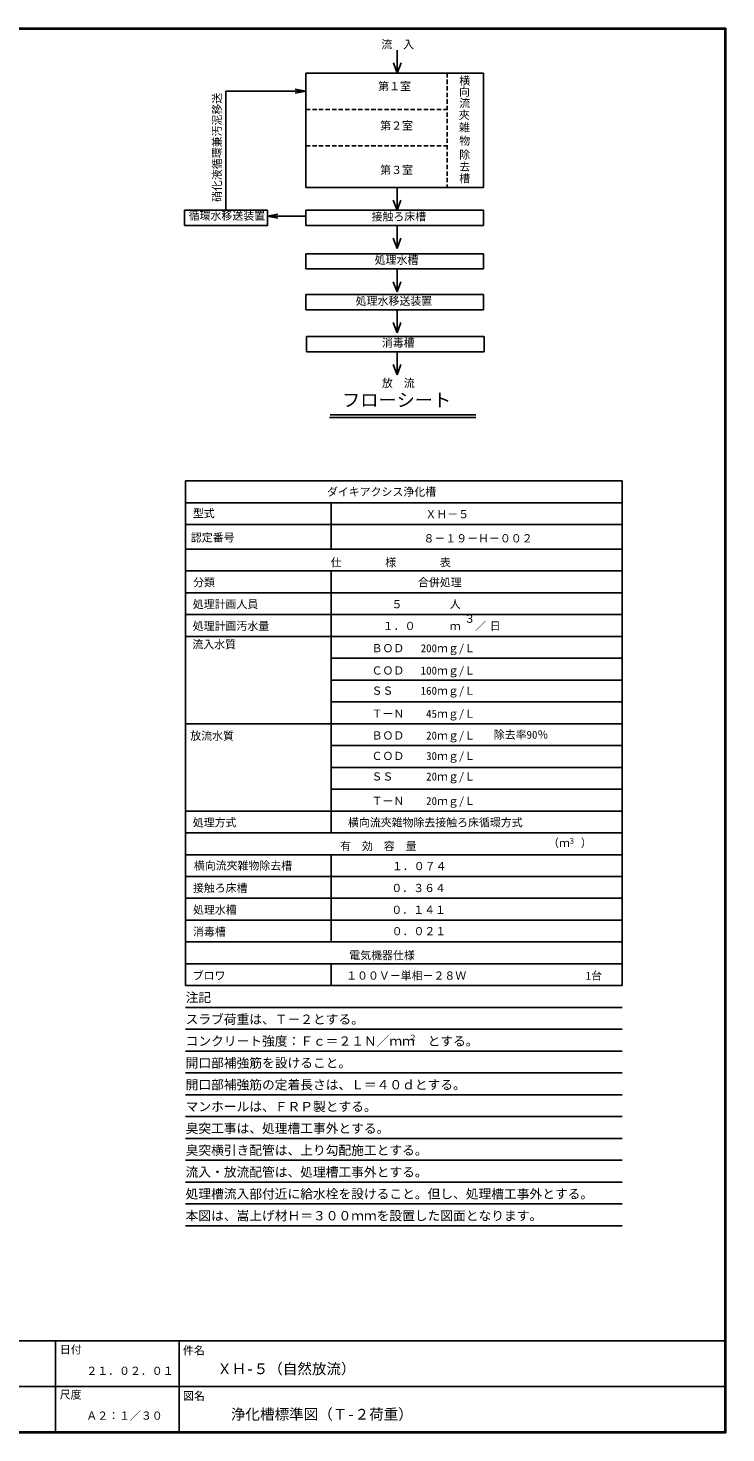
# Model space of a CAD drawing. Units: millimetres, scale not verified. Extents: x -8093 to 8093, y -5792 to 5792.
# Drawn here: x 2340 to 8093, y -5792 to 5792 of the extents above; entities that cross this region are included whole.
import ezdxf
from ezdxf.enums import TextEntityAlignment as Align

# ---------------------------------------------------------------- set-up
doc = ezdxf.new("R2010")
doc.units = ezdxf.units.MM
doc.header["$LTSCALE"] = 30
doc.linetypes.add('DASHED1', pattern=[1.8, 1.2, -0.6])
doc.layers.add('0-0_Axis_waku', color=7, linetype='Continuous', lineweight=25)
doc.layers.add('0-1_00クル-フ-0躯体', color=3, linetype='Continuous', lineweight=25)
doc.styles.add('ＭＳ ゴシック', font='')
doc.styles.get('ＭＳ ゴシック').set_extended_font_data('MS Gothic')

msp = doc.modelspace()

# ---------------------------------------------------------------- linework, layer by layer
at = {"layer": '0-0_Axis_waku'}
for p, q in [((-8093.4, 5792.4), (8093.4, 5792.4)), ((8093.4, -5792.4), (8093.4, 5792.4)), ((-8092.8, 5791.8), (8092.8, 5791.8)), ((-8092.2, 5791.2), (8092.2, 5791.2)), ((-8091.6, 5790.6), (8091.6, 5790.6)), ((-8091, 5790), (8091, 5790)), ((-8090.4, 5789.4), (8090.4, 5789.4)), ((-8089.8, 5788.8), (8089.8, 5788.8)), ((-8089.2, 5788.2), (8089.2, 5788.2)), ((-8088.6, 5787.6), (8088.6, 5787.6)), ((-8088, 5787), (8088, 5787)), ((-8087.4, 5786.4), (8087.4, 5786.4)), ((-8086.8, 5785.8), (8086.8, 5785.8)), ((-8086.2, 5785.2), (8086.2, 5785.2)), ((-8085.6, 5784.6), (8085.6, 5784.6)), ((-8085, 5784), (8085, 5784)), ((8085, -5784), (8085, 5784)), ((8085.6, -5784.6), (8085.6, 5784.6)), ((8086.2, -5785.2), (8086.2, 5785.2)), ((8086.8, -5785.8), (8086.8, 5785.8)), ((8087.4, -5786.4), (8087.4, 5786.4)), ((8088, -5787), (8088, 5787)), ((8088.6, -5787.6), (8088.6, 5787.6)), ((8089.2, -5788.2), (8089.2, 5788.2)), ((8089.8, -5788.8), (8089.8, 5788.8)), ((8090.4, -5789.4), (8090.4, 5789.4)), ((8091, -5790), (8091, 5790)), ((8091.6, -5790.6), (8091.6, 5790.6)), ((8092.2, -5791.2), (8092.2, 5791.2)), ((8092.8, -5791.8), (8092.8, 5791.8)), ((-8085, -5034), (8085, -5034)), ((2564.99, -5784), (2564.99, -5034)), ((3585, -5784), (3585, -5034)), ((-75.01, -5409), (8085, -5409)), ((8093.4, -5792.4), (-8093.4, -5792.4)), ((8092.8, -5791.8), (-8092.8, -5791.8)), ((8092.2, -5791.2), (-8092.2, -5791.2)), ((8091.6, -5790.6), (-8091.6, -5790.6)), ((8091, -5790), (-8091, -5790)), ((8090.4, -5789.4), (-8090.4, -5789.4)), ((8089.8, -5788.8), (-8089.8, -5788.8)), ((8089.2, -5788.2), (-8089.2, -5788.2)), ((8088.6, -5787.6), (-8088.6, -5787.6)), ((8088, -5787), (-8088, -5787)), ((8087.4, -5786.4), (-8087.4, -5786.4)), ((8086.8, -5785.8), (-8086.8, -5785.8)), ((8086.2, -5785.2), (-8086.2, -5785.2)), ((8085.6, -5784.6), (-8085.6, -5784.6)), ((-8085, -5784), (8085, -5784))]:
    msp.add_line(p, q, dxfattribs=at)
at = {"layer": '0-1_00クル-フ-0躯体'}
for p, q in [((5384.16, 5610.3), (5384.16, 5421.3)), ((5352, 5505.3), (5384.16, 5421.3)), ((5416.31, 5505.3), (5384.16, 5421.3)), ((4630, 4479.2), (4630, 5421.3)), ((4630, 5421.3), (6094.41, 5421.15)), ((6094.91, 5420.65), (6094.91, 4479.55)), ((3970.73, 5271.97), (3970.73, 4290.2)), ((4630, 5271.97), (4543.06, 5255.66)), ((4630, 4479.2), (6094.41, 4479.05)), ((5382.44, 4479.2), (5382.44, 4290.2)), ((3628.43, 4290.2), (3628.43, 4164.2)), ((3628.43, 4290.2), (4313.03, 4290.2)), ((4630, 4290.2), (4630, 4164.2)), ((4630, 4290.2), (6094.76, 4290.2)), ((5350.29, 4374.2), (5382.44, 4290.2)), ((5414.6, 4374.2), (5382.44, 4290.2)), ((6094.76, 4290.2), (6094.76, 4164.2)), ((4313.03, 4241.51), (4399.97, 4257.82)), ((6094.76, 4164.2), (4630, 4164.2)), ((5350.29, 4059.2), (5382.44, 3975.2)), ((5382.44, 4164.21), (5382.44, 3975.2)), ((5414.6, 4059.2), (5382.44, 3975.2)), ((4630, 3931.96), (4630, 3805.96)), ((4630, 3931.96), (6094.76, 3931.96)), ((6094.76, 3931.96), (6094.76, 3805.96)), ((6094.76, 3805.96), (4630, 3805.96)), ((5382.44, 3805.96), (5382.44, 3616.96)), ((4630, 3595.65), (4630, 3469.65)), ((4630, 3595.65), (6094.76, 3595.65)), ((5350.29, 3700.96), (5382.44, 3616.96)), ((5414.6, 3700.96), (5382.44, 3616.96)), ((6094.76, 3595.65), (6094.76, 3469.65)), ((6094.76, 3469.65), (4630, 3469.65)), ((5350.29, 3364.65), (5382.44, 3280.65)), ((5382.44, 3469.65), (5382.44, 3280.65)), ((5414.6, 3364.65), (5382.44, 3280.65)), ((4634.74, 3249.29), (4634.74, 3123.29)), ((4634.74, 3249.29), (6099.5, 3249.29)), ((5350.29, 3018.29), (5382.44, 2934.29)), ((5382.44, 3123.29), (5382.44, 2934.29)), ((5414.6, 3018.29), (5382.44, 2934.29)), ((6032.63, 2580.28), (4825.24, 2580.28)), ((6031.77, 2604.28), (4830.85, 2604.28)), ((3638.95, 2058.16), (7238.95, 2058.16)), ((3638.95, 1496.03), (3638.95, 2058.16)), ((7238.95, 2058.16), (7238.95, 1496.03)), ((3638.95, 1878.16), (7238.95, 1878.16)), ((4838.95, 1878.16), (4838.95, 1496.03)), ((7238.95, 1698.16), (3638.95, 1698.16)), ((3638.95, 1698.16), (7238.95, 1698.16)), ((3638.95, 1496.03), (7238.95, 1496.03)), ((3638.96, -2103.97), (3638.95, 1496.03)), ((7238.95, 1496.03), (7238.96, -2103.97)), ((3638.95, 1316.03), (7238.95, 1316.03)), ((4838.95, 1316.03), (4838.95, -843.97)), ((3638.95, 1136.03), (7238.95, 1136.03)), ((3638.95, 956.03), (7238.95, 956.03)), ((3638.95, 776.03), (7238.95, 776.03)), ((4838.95, 596.03), (7238.95, 596.03)), ((4838.95, 416.03), (7238.95, 416.03)), ((4838.95, 236.03), (7238.95, 236.03)), ((3638.95, 56.03), (7238.95, 56.03)), ((4838.95, -123.97), (7238.95, -123.97)), ((4838.95, -303.97), (7238.95, -303.97)), ((4838.95, -483.97), (7238.95, -483.97)), ((3638.94, -663.98), (7238.95, -663.98)), ((7238.94, -843.97), (3638.94, -843.97)), ((3638.94, -1023.97), (7238.94, -1023.97)), ((4838.94, -1023.97), (4838.95, -1743.97)), ((3638.94, -1203.97), (7238.94, -1203.97)), ((3638.94, -1383.97), (7238.94, -1383.97)), ((3638.94, -1563.97), (7238.94, -1563.97)), ((3638.94, -1743.97), (7238.94, -1743.97)), ((3638.96, -1923.97), (7238.96, -1923.97)), ((4838.96, -1923.97), (4838.96, -2103.97)), ((7238.96, -2103.97), (3638.96, -2103.97)), ((7238.96, -2283.97), (3638.96, -2283.97)), ((7238.96, -2463.97), (3638.96, -2463.97)), ((7238.96, -2643.97), (3638.96, -2643.97)), ((7238.96, -2823.97), (3638.96, -2823.97)), ((7238.96, -3003.98), (3638.96, -3003.98)), ((7238.96, -3183.98), (3638.96, -3183.98)), ((7238.96, -3363.98), (3638.96, -3363.98)), ((7238.96, -3543.98), (3638.96, -3543.98)), ((7238.96, -3723.98), (3638.96, -3723.98)), ((7238.96, -3903.98), (3638.96, -3903.98)), ((7238.96, -4083.98), (3638.96, -4083.98))]:
    msp.add_line(p, q, dxfattribs=at)
at = {"layer": '0-1_00クル-フ-0躯体', "linetype": 'DASHED1'}
for p, q in [((5795.27, 5421.15), (5795.27, 4479.05)), ((4630, 5121.3), (5795.27, 5121.15)), ((4630, 4821.3), (5795.27, 4821.15))]:
    msp.add_line(p, q, dxfattribs=at)
at = {"layer": '0-1_00クル-フ-0躯体'}
for points in [[(3970.73, 5271.97), (4630, 5271.97), (4543.06, 5288.28)], [(4313.03, 4290.2), (4313.03, 4164.2), (3628.43, 4164.2)], [(4630, 4241.51), (4313.03, 4241.51), (4399.97, 4225.21)], [(6099.5, 3249.29), (6099.5, 3123.29), (4634.74, 3123.29)]]:
    msp.add_lwpolyline(points, dxfattribs=at)
for centre, start, end in [((6094.41, 5420.65), 0, 90), ((6094.41, 4479.55), 270, 0)]:
    msp.add_arc(centre, 0.5, start, end, dxfattribs=at)

# ---------------------------------------------------------------- texts
at = {"layer": '0-0_Axis_waku', "style": 'ＭＳ ゴシック'}
for s, height, p in [('日付', 65.98, (2601.79, -5157.94)), ('件名', 65.98, (3616.47, -5165.38)), ('ＸＨ-５（自然放流）', 87.98, (3900, -5334)), ('２１．０２．０１', 65.98, (2819.99, -5334)), ('尺度', 65.98, (2600.31, -5529.85)), ('図名', 65.98, (3616.47, -5540.38)), ('Ａ２：１／３０', 65.98, (2819.99, -5703.49)), ('浄化槽標準図（Ｔ-２荷重）', 87.98, (4012.33, -5709))]:
    msp.add_text(s, height=height, dxfattribs=at).set_placement(p, align=Align.BOTTOM_LEFT)
at = {"layer": '0-1_00クル-フ-0躯体', "color": 4, "style": 'ＭＳ ゴシック'}
for s, height, p in [('流\u3000入', 65.98, (5252.31, 5605.12)), ('第１室', 65.98, (5226.76, 5259.57)), ('横', 65.98, (5894.95, 5304.96)), ('流', 65.98, (5894.95, 5121.44)), ('向', 65.98, (5892.8, 5214.18)), ('夾', 65.98, (5890.64, 5021.97)), ('第２室', 65.98, (5243.32, 4934.94)), ('雑', 65.98, (5892.8, 4920.34)), ('物', 65.98, (5894.95, 4809.81)), ('除', 65.98, (5894.95, 4695.5)), ('第３室', 65.98, (5243.32, 4569.44)), ('去', 65.98, (5894.95, 4596.3)), ('槽', 65.98, (5894.95, 4500.75)), ('循環水移送装置', 65.98, (3664.02, 4192.17)), ('接触ろ床槽', 65.98, (5172.06, 4185.31)), ('処理水槽', 65.98, (5197.76, 3827.51)), ('処理水移送装置', 65.98, (5041.33, 3489.48)), ('消毒槽', 65.98, (5257.23, 3143.81)), ('放\u3000流', 65.98, (5257.59, 2811.74)), ('フローシート', 110, (4928.45, 2637.69)), ('ダイキアクシス浄化槽\u3000', 65.98, (4804.14, 1914.97)), ('型式', 65.98, (3698.58, 1737.38)), ('ＸＨ－５', 65.98, (5616.24, 1730.73)), ('認定番号', 65.98, (3682.41, 1538.04)), ('８－１９－Ｈ－００２', 65.98, (5600.07, 1531.39)), ('仕\u3000\u3000\u3000\u3000様\u3000\u3000\u3000\u3000表', 65.98, (4835.35, 1333.43)), ('分類', 65.98, (3700.75, 1168.43)), ('合併処理', 65.98, (5554.75, 1168.43)), ('処理計画人員\u3000', 65.98, (3697.75, 988.43)), ('５', 65.98, (5336.35, 988.43)), ('人', 65.98, (5816.35, 988.43)), ('３', 65.98, (5936.35, 868.43)), ('処理計画汚水量', 65.98, (3697.75, 808.43)), ('１．０', 65.98, (5264.14, 808.43)), ('ｍ', 65.98, (5816.35, 808.43)), ('／', 65.98, (6026.35, 808.43)), ('日', 65.98, (6146.35, 808.43)), ('流入水質', 65.98, (3694.47, 657.02)), ('ＢＯＤ\u3000 200ｍｇ/Ｌ', 65.98, (5171.9, 625.44)), ('ＣＯＤ\u3000 100ｍｇ/Ｌ', 65.98, (5171.9, 441.38)), ('ＳＳ\u3000\u3000 160ｍｇ/Ｌ', 65.98, (5171.9, 274.84)), ('ＴーＮ \u3000 45ｍｇ/Ｌ', 65.98, (5171.9, 85.44)), ('除去率90％', 65.98, (6179.62, -87.62)), ('放流水質', 65.98, (3677.64, -97.13)), ('ＢＯＤ\u3000\u300020ｍｇ/Ｌ', 65.98, (5171.9, -94.56)), ('ＣＯＤ\u3000\u300030ｍｇ/Ｌ', 65.98, (5171.9, -263.07)), ('ＳＳ\u3000\u3000\u300020ｍｇ/Ｌ', 65.98, (5171.9, -432.75)), ('ＴーＮ\u3000\u300020ｍｇ/Ｌ', 65.98, (5171.9, -634.57)), ('処理方式\u3000\u3000\u3000', 65.98, (3697.74, -811.57)), ('横向流夾雑物除去接触ろ床循環方式', 65.98, (4977.58, -811.57)), ('有\u3000効\u3000容\u3000量', 65.98, (4912.74, -1006.57)), ('（ｍ\u3000）', 65.98, (6627.38, -980.8)), ('３', 43.99, (6791.54, -946.37)), ('横向流夾雑物除去槽', 65.98, (3706.86, -1167.27)), ('１．０７４', 65.98, (5339.88, -1171.57)), ('接触ろ床槽', 65.98, (3698.94, -1351.58)), ('０．３６４', 65.98, (5335.02, -1352.3)), ('処理水槽', 65.98, (3700.14, -1531.57)), ('０．１４１', 65.98, (5335.02, -1532.3)), ('消毒槽', 65.98, (3700.14, -1711.57)), ('０．０２１', 65.98, (5337.78, -1708.24)), ('電気機器仕様', 65.98, (4988.36, -1906.57)), ('ブロワ', 65.98, (3697.16, -2074.57)), ('１００Ｖ－単相－２８Ｗ', 65.98, (4962.26, -2074.57)), ('1台', 65.98, (6938.06, -2074.57)), ('注記', 76.98, (3638.96, -2262.78)), ('スラブ荷重は、Ｔ－２とする。', 76.98, (3638.96, -2442.78)), ('コンクリート強度：Ｆｃ＝２１Ｎ／ｍｍ\u3000とする。', 76.98, (3638.96, -2622.78)), ('２', 43.99, (5482.39, -2567.03)), ('開口部補強筋を設けること。', 76.98, (3638.96, -2802.78)), ('開口部補強筋の定着長さは、Ｌ＝４０ｄとする。', 76.98, (3638.96, -2982.78)), ('マンホールは、ＦＲＰ製とする。', 76.98, (3638.96, -3162.78)), ('臭突工事は、処理槽工事外とする。', 76.98, (3638.96, -3342.78)), ('臭突横引き配管は、上り勾配施工とする。', 76.98, (3638.96, -3522.79)), ('流入・放流配管は、処理槽工事外とする。', 76.98, (3638.96, -3702.79)), ('処理槽流入部付近に給水栓を設けること。但し、処理槽工事外とする。', 76.98, (3638.96, -3882.79)), ('本図は、嵩上げ材Ｈ＝３００ｍｍを設置した図面となります。', 76.98, (3638.96, -4062.79))]:
    msp.add_text(s, height=height, dxfattribs=at).set_placement(p, align=Align.BOTTOM_LEFT)
msp.add_text('硝化液循環兼汚泥移送', height=65.98, rotation=90, dxfattribs=at).set_placement((3951.27, 4358.65), align=Align.BOTTOM_LEFT)

doc.saveas('drawing.dxf')
